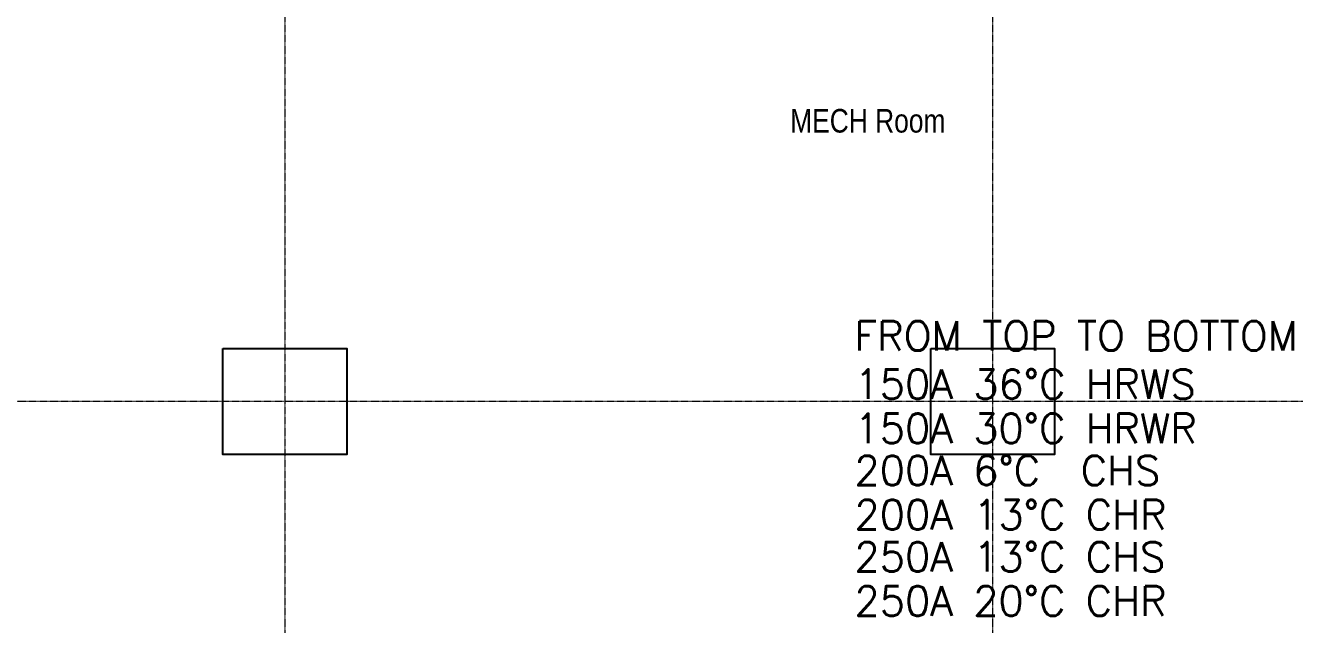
# Model space of a CAD drawing. Header units: millimetres. Extents: x -635893 to 717484, y -2208734 to -1510957.
# Drawn here: x -124444 to -102925, y -1622839 to -1612682 of the extents above; entities that cross this region are included whole.
import ezdxf
from ezdxf.enums import TextEntityAlignment as Align

# ---------------------------------------------------------------- set-up
doc = ezdxf.new("R2010")
doc.units = ezdxf.units.MM
doc.linetypes.add('IDA - Grid Line', pattern=[3500, 2000, -500, 500, -500])
doc.layers.add('A-_ANOTGRID_E', color=7, linetype='Continuous', lineweight=9)
doc.layers.add('XFM1P40$0$M-PIPE-TEXT', color=250, linetype='Continuous')
doc.styles.add('Site Area', font='arial.ttf', dxfattribs={"width": 0.8})
doc.styles.add('XFM1P40$0$aa-txt', font='simplex.shx', dxfattribs={"width": 0.8, "height": 25, "bigfont": 'chineset.shx'})

msp = doc.modelspace()

# ---------------------------------------------------------------- linework, layer by layer
at = {"color": 252, "elevation": 0}
for points in [[(-121095.061, -1618157.469), (-118995.061, -1618157.469), (-118995.061, -1619957.469), (-121095.061, -1619957.469)], [(-109095.061, -1618156.826), (-106995.061, -1618156.826), (-106995.061, -1619956.826), (-109095.061, -1619956.826)]]:
    msp.add_lwpolyline(points, close=True, dxfattribs=at)
at = {"layer": 'A-_ANOTGRID_E', "color": 252, "linetype": 'IDA - Grid Line', "ltscale": 0.005}
for p, q in [((-120045.061, -1526391.026, 0), (-120045.061, -1656232.232, 0)), ((-108045.061, -1526391.026, 0), (-108045.061, -1656232.232, 0)), ((-54960.328, -1619056.826, 0), (-189425.313, -1619056.826, 0))]:
    msp.add_line(p, q, dxfattribs=at)

# ---------------------------------------------------------------- texts
at = {"color": 252, "insert": (-111477.518, -1614099.145, 0), "char_height": 400, "attachment_point": 1, "rotation": 360, "style": 'Site Area'}
msp.add_mtext_dynamic_manual_height_columns('MECH Room', width=7347.49915, gutter_width=24254.764, heights=[0], dxfattribs=at)
at = {"layer": 'XFM1P40$0$M-PIPE-TEXT', "color": 7, "style": 'XFM1P40$0$aa-txt'}
for s, p in [('FROM TOP TO BOTTOM', (-110388.3, -1617945.366)), ('150A 36%%DC HRWS', (-110388.3, -1618762.884)), ('150A 30%%DC HRWR', (-110388.3, -1619512.836)), ('200A 6%%DC  CHS', (-110388.3, -1620226.05)), ('200A 13%%DC CHR', (-110388.3, -1620976.002)), ('250A 13%%DC CHS', (-110388.3, -1621689.216)), ('250A 20%%DC CHR', (-110388.3, -1622439.168))]:
    msp.add_text(s, height=500, dxfattribs=at).set_placement(p, align=Align.MIDDLE_LEFT)

doc.saveas('drawing.dxf')
